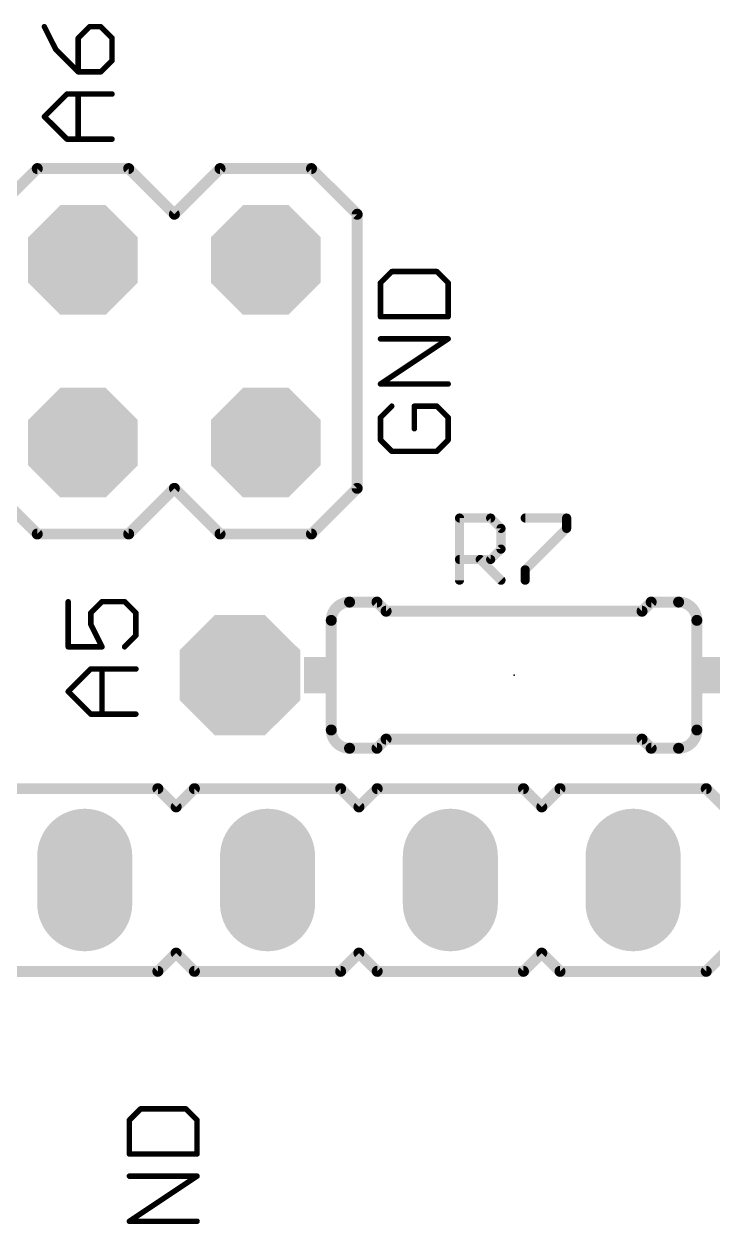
# Model space of a CAD drawing. Extents: x -10 to 70, y -21 to 116.
# Drawn here: x 27.08 to 36.65, y 61.52 to 78.2 of the extents above; entities that cross this region are included whole.
import ezdxf

# ---------------------------------------------------------------- set-up
doc = ezdxf.new("R2010")
doc.units = 0
for name, color, linetype in [('17', 82, 'CONTINUOUS'), ('21', 253, 'CONTINUOUS'), ('23', 7, 'CONTINUOUS'), ('25', 253, 'CONTINUOUS')]:
    doc.layers.add(name, color=color, linetype=linetype)

# ---------------------------------------------------------------- blocks, each defined once
blk = doc.blocks.new('RECT')
blk.add_solid([(-0.5, -0.5), (0.5, -0.5), (-0.5, 0.5), (0.5, 0.5)])
blk = doc.blocks.new('OCTAGONP')
at = {"const_width": 0.5}
blk.add_lwpolyline([(-0.25, -0.1036), (-0.25, 0.1036), (-0.1036, 0.25), (0.1036, 0.25), (0.25, 0.1036), (0.25, -0.1036), (0.1036, -0.25), (-0.1036, -0.25), (-0.25, -0.1036), (-0.25, 0.1036)], dxfattribs=at)
blk = doc.blocks.new('LONGP50')
at = {"const_width": 1}
blk.add_lwpolyline([(-0.25, 0), (0.25, 0)], dxfattribs=at)
at = {"const_width": 0.5}
for points in [[(-0.25, 0.25, 1), (-0.25, -0.25)], [(0.25, -0.25, 1), (0.25, 0.25)]]:
    blk.add_lwpolyline(points, format="xyb", dxfattribs=at)

msp = doc.modelspace()

# ---------------------------------------------------------------- linework, layer by layer
at = {"layer": '21'}
for points, const_width in [([(27.3638, 78.1617), (27.5206, 77.8482)], 0.0762), ([(27.9909, 78.1617), (27.8341, 78.0049)], 0.0762), ([(28.1476, 78.1617), (27.9909, 78.1617)], 0.0762), ([(28.3044, 78.0049), (28.1476, 78.1617)], 0.0762), ([(27.8341, 78.0049), (27.8341, 77.5346)], 0.0762), ([(28.3044, 77.6914), (28.3044, 78.0049)], 0.0762), ([(27.5206, 77.8482), (27.8341, 77.5346)], 0.0762), ([(27.8341, 77.5346), (28.1476, 77.5346)], 0.0762), ([(28.1476, 77.5346), (28.3044, 77.6914)], 0.0762), ([(27.3638, 76.9126), (27.6773, 77.2262)], 0.0762), ([(27.6773, 77.2262), (28.3044, 77.2262)], 0.0762), ([(27.8341, 76.5991), (27.8341, 77.2262)], 0.0762), ([(27.6773, 76.5991), (27.3638, 76.9126)], 0.0762), ([(28.3044, 76.5991), (27.6773, 76.5991)], 0.0762), ([(26.63, 75.555), (27.265, 76.19)], 0.1524), ([(27.265, 76.19), (28.535, 76.19)], 0.1524), ([(28.535, 76.19), (29.17, 75.555)], 0.1524), ([(29.17, 75.555), (29.805, 76.19)], 0.1524), ([(29.805, 76.19), (31.075, 76.19)], 0.1524), ([(31.71, 75.555), (31.075, 76.19)], 0.1524), ([(31.71, 71.745), (31.71, 75.555)], 0.1524), ([(32.1906, 74.7582), (32.0338, 74.6014)], 0.0762), ([(32.8176, 74.7582), (32.1906, 74.7582)], 0.0762), ([(32.9744, 74.6014), (32.8176, 74.7582)], 0.0762), ([(32.0338, 74.6014), (32.0338, 74.1311)], 0.0762), ([(32.9744, 74.1311), (32.9744, 74.6014)], 0.0762), ([(32.0338, 74.1311), (32.9744, 74.1311)], 0.0762), ([(32.0338, 73.1956), (32.9744, 73.8227)], 0.0762), ([(32.9744, 73.8227), (32.0338, 73.8227)], 0.0762), ([(32.9744, 73.1956), (32.0338, 73.1956)], 0.0762), ([(32.1906, 72.8872), (32.0338, 72.7304)], 0.0762), ([(32.8176, 72.8872), (32.5041, 72.8872)], 0.0762), ([(32.5041, 72.8872), (32.5041, 72.5736)], 0.0762), ([(32.9744, 72.7304), (32.8176, 72.8872)], 0.0762), ([(32.0338, 72.7304), (32.0338, 72.4169)], 0.0762), ([(32.9744, 72.4169), (32.9744, 72.7304)], 0.0762), ([(32.0338, 72.4169), (32.1906, 72.2601)], 0.0762), ([(32.8176, 72.2601), (32.9744, 72.4169)], 0.0762), ([(32.1906, 72.2601), (32.8176, 72.2601)], 0.0762), ([(27.265, 71.11), (26.63, 71.745)], 0.1524), ([(29.17, 71.745), (28.535, 71.11)], 0.1524), ([(29.805, 71.11), (29.17, 71.745)], 0.1524), ([(31.075, 71.11), (31.71, 71.745)], 0.1524), ([(28.535, 71.11), (27.265, 71.11)], 0.1524), ([(31.075, 71.11), (29.805, 71.11)], 0.1524), ([(31.604, 70.1635), (31.985, 70.1635)], 0.1524), ([(32.112, 70.0365), (31.985, 70.1635)], 0.1524), ([(35.668, 70.0365), (35.795, 70.1635)], 0.1524), ([(36.176, 70.1635), (35.795, 70.1635)], 0.1524), ([(27.6948, 70.1686), (27.6948, 69.5416)], 0.0762), ([(28.0083, 70.0119), (28.1651, 70.1686)], 0.0762), ([(28.1651, 70.1686), (28.4786, 70.1686)], 0.0762), ([(28.4786, 70.1686), (28.6354, 70.0119)], 0.0762), ([(32.112, 70.0365), (35.668, 70.0365)], 0.1524), ([(28.0083, 69.8551), (28.0083, 70.0119)], 0.0762), ([(28.6354, 70.0119), (28.6354, 69.6983)], 0.0762), ([(31.35, 69.9095), (31.35, 68.3855)], 0.1524), ([(36.43, 69.9095), (36.43, 68.3855)], 0.1524), ([(28.1651, 69.5416), (28.0083, 69.8551)], 0.0762), ([(28.6354, 69.6983), (28.4786, 69.5416)], 0.0762), ([(27.6948, 69.5416), (28.1651, 69.5416)], 0.0762), ([(27.6948, 68.9196), (28.0083, 69.2331)], 0.0762), ([(28.0083, 69.2331), (28.6354, 69.2331)], 0.0762), ([(28.1651, 68.6061), (28.1651, 69.2331)], 0.0762), ([(28.0083, 68.6061), (27.6948, 68.9196)], 0.0762), ([(28.6354, 68.6061), (28.0083, 68.6061)], 0.0762), ([(32.112, 68.2585), (31.985, 68.1315)], 0.1524), ([(32.112, 68.2585), (35.668, 68.2585)], 0.1524), ([(35.668, 68.2585), (35.795, 68.1315)], 0.1524), ([(31.604, 68.1315), (31.985, 68.1315)], 0.1524), ([(36.176, 68.1315), (35.795, 68.1315)], 0.1524), ([(28.9405, 67.57), (26.9085, 67.57)], 0.1524), ([(29.1945, 67.316), (28.9405, 67.57)], 0.1524), ([(29.4485, 67.57), (29.1945, 67.316)], 0.1524), ([(31.4805, 67.57), (29.4485, 67.57)], 0.1524), ([(31.7345, 67.316), (31.4805, 67.57)], 0.1524), ([(31.9885, 67.57), (31.7345, 67.316)], 0.1524), ([(34.0205, 67.57), (31.9885, 67.57)], 0.1524), ([(34.2745, 67.316), (34.0205, 67.57)], 0.1524), ([(34.5285, 67.57), (34.2745, 67.316)], 0.1524), ([(36.5605, 67.57), (34.5285, 67.57)], 0.1524), ([(36.8145, 67.316), (36.5605, 67.57)], 0.1524), ([(28.9405, 65.03), (29.1945, 65.284)], 0.1524), ([(29.1945, 65.284), (29.4485, 65.03)], 0.1524), ([(31.4805, 65.03), (31.7345, 65.284)], 0.1524), ([(31.7345, 65.284), (31.9885, 65.03)], 0.1524), ([(34.0205, 65.03), (34.2745, 65.284)], 0.1524), ([(34.2745, 65.284), (34.5285, 65.03)], 0.1524), ([(36.5605, 65.03), (36.8145, 65.284)], 0.1524), ([(26.9085, 65.03), (28.9405, 65.03)], 0.1524), ([(29.4485, 65.03), (31.4805, 65.03)], 0.1524), ([(31.9885, 65.03), (34.0205, 65.03)], 0.1524), ([(34.5285, 65.03), (36.5605, 65.03)], 0.1524), ([(28.7016, 63.1187), (28.5448, 62.9619)], 0.0762), ([(29.3286, 63.1187), (28.7016, 63.1187)], 0.0762), ([(29.4854, 62.9619), (29.3286, 63.1187)], 0.0762), ([(28.5448, 62.9619), (28.5448, 62.4916)], 0.0762), ([(29.4854, 62.4916), (29.4854, 62.9619)], 0.0762), ([(28.5448, 62.4916), (29.4854, 62.4916)], 0.0762), ([(28.5448, 61.5561), (29.4854, 62.1831)], 0.0762), ([(29.4854, 62.1831), (28.5448, 62.1831)], 0.0762), ([(29.4854, 61.5561), (28.5448, 61.5561)], 0.0762)]:
    msp.add_lwpolyline(points, dxfattribs=dict(at, const_width=const_width))
for points, const_width in [([(27.3808, 78.1702, 1), (27.3468, 78.1532)], 0.0381), ([(27.9909, 78.1807, 1), (27.9909, 78.1426)], 0.0381), ([(28.0043, 78.1482, 1), (27.9774, 78.1752)], 0.0381), ([(28.1611, 78.1752, 1), (28.1342, 78.1482)], 0.0381), ([(28.1476, 78.1426, 1), (28.1476, 78.1807)], 0.0381), ([(27.8206, 78.0184, 1), (27.8476, 77.9914)], 0.0381), ([(27.8532, 78.0049, 1), (27.8151, 78.0049)], 0.0381), ([(28.3235, 78.0049, 1), (28.2854, 78.0049)], 0.0381), ([(28.2909, 77.9914, 1), (28.3179, 78.0184)], 0.0381), ([(27.534, 77.8616, 1), (27.5071, 77.8347)], 0.0381), ([(27.5035, 77.8396, 1), (27.5376, 77.8567)], 0.0381), ([(27.8341, 77.5537, 1), (27.8341, 77.5156)], 0.0381), ([(28.1476, 77.5156, 1), (28.1476, 77.5537)], 0.0381), ([(28.2854, 77.6914, 1), (28.3235, 77.6914)], 0.0381), ([(28.3179, 77.6779, 1), (28.2909, 77.7049)], 0.0381), ([(27.8151, 77.5346, 1), (27.8532, 77.5346)], 0.0381), ([(27.8206, 77.5211, 1), (27.8476, 77.5481)], 0.0381), ([(28.1342, 77.5481, 1), (28.1611, 77.5211)], 0.0381), ([(27.6773, 77.2452, 1), (27.6773, 77.2071)], 0.0381), ([(27.6908, 77.2127, 1), (27.6639, 77.2396)], 0.0381), ([(27.8532, 77.2262, 1), (27.8151, 77.2262)], 0.0381), ([(28.3044, 77.2071, 1), (28.3044, 77.2452)], 0.0381), ([(27.3773, 76.9261, 1), (27.3503, 76.8992)], 0.0381), ([(27.3503, 76.9261, 1), (27.3773, 76.8992)], 0.0381), ([(27.6773, 76.6181, 1), (27.6773, 76.5801)], 0.0381), ([(27.6639, 76.5856, 1), (27.6908, 76.6126)], 0.0381), ([(27.8151, 76.5991, 1), (27.8532, 76.5991)], 0.0381), ([(28.3044, 76.5801, 1), (28.3044, 76.6181)], 0.0381), ([(27.265, 76.2281, 1), (27.265, 76.1519)], 0.0762), ([(27.2919, 76.1631, 1), (27.2381, 76.2169)], 0.0762), ([(28.5619, 76.2169, 1), (28.5081, 76.1631)], 0.0762), ([(28.535, 76.1519, 1), (28.535, 76.2281)], 0.0762), ([(29.805, 76.2281, 1), (29.805, 76.1519)], 0.0762), ([(29.8319, 76.1631, 1), (29.7781, 76.2169)], 0.0762), ([(31.1019, 76.2169, 1), (31.0481, 76.1631)], 0.0762), ([(31.075, 76.1519, 1), (31.075, 76.2281)], 0.0762), ([(29.1431, 75.5819, 1), (29.1969, 75.5281)], 0.0762), ([(29.1431, 75.5281, 1), (29.1969, 75.5819)], 0.0762), ([(31.7481, 75.555, 1), (31.6719, 75.555)], 0.0762), ([(31.6831, 75.5281, 1), (31.7369, 75.5819)], 0.0762), ([(32.1906, 74.7773, 1), (32.1906, 74.7392)], 0.0381), ([(32.204, 74.7447, 1), (32.1771, 74.7717)], 0.0381), ([(32.8311, 74.7717, 1), (32.8042, 74.7447)], 0.0381), ([(32.8176, 74.7392, 1), (32.8176, 74.7773)], 0.0381), ([(32.0528, 74.6014, 1), (32.0147, 74.6014)], 0.0381), ([(32.0203, 74.6149, 1), (32.0473, 74.588)], 0.0381), ([(32.9935, 74.6014, 1), (32.9554, 74.6014)], 0.0381), ([(32.9609, 74.588, 1), (32.9879, 74.6149)], 0.0381), ([(32.0147, 74.1311, 1), (32.0528, 74.1311)], 0.0381), ([(32.0338, 74.1502, 1), (32.0338, 74.1121)], 0.0381), ([(32.9554, 74.1311, 1), (32.9935, 74.1311)], 0.0381), ([(32.9744, 74.1121, 1), (32.9744, 74.1502)], 0.0381), ([(32.0338, 73.8417, 1), (32.0338, 73.8036)], 0.0381), ([(32.985, 73.8068, 1), (32.9638, 73.8385)], 0.0381), ([(32.9744, 73.8036, 1), (32.9744, 73.8417)], 0.0381), ([(32.0338, 73.2147, 1), (32.0338, 73.1766)], 0.0381), ([(32.9744, 73.1766, 1), (32.9744, 73.2147)], 0.0381), ([(32.0232, 73.2115, 1), (32.0444, 73.1798)], 0.0381), ([(32.204, 72.8737, 1), (32.1771, 72.9006)], 0.0381), ([(32.5041, 72.9062, 1), (32.5041, 72.8681)], 0.0381), ([(32.5232, 72.8872, 1), (32.4851, 72.8872)], 0.0381), ([(32.8311, 72.9006, 1), (32.8042, 72.8737)], 0.0381), ([(32.8176, 72.8681, 1), (32.8176, 72.9062)], 0.0381), ([(32.0528, 72.7304, 1), (32.0147, 72.7304)], 0.0381), ([(32.0203, 72.7439, 1), (32.0473, 72.7169)], 0.0381), ([(32.9935, 72.7304, 1), (32.9554, 72.7304)], 0.0381), ([(32.9609, 72.7169, 1), (32.9879, 72.7439)], 0.0381), ([(32.4851, 72.5736, 1), (32.5232, 72.5736)], 0.0381), ([(32.0147, 72.4169, 1), (32.0528, 72.4169)], 0.0381), ([(32.0473, 72.4303, 1), (32.0203, 72.4034)], 0.0381), ([(32.9554, 72.4169, 1), (32.9935, 72.4169)], 0.0381), ([(32.9879, 72.4034, 1), (32.9609, 72.4303)], 0.0381), ([(32.1906, 72.2792, 1), (32.1906, 72.2411)], 0.0381), ([(32.1771, 72.2466, 1), (32.204, 72.2736)], 0.0381), ([(32.8042, 72.2736, 1), (32.8311, 72.2466)], 0.0381), ([(32.8176, 72.2411, 1), (32.8176, 72.2792)], 0.0381), ([(29.1969, 71.7719, 1), (29.1431, 71.7181)], 0.0762), ([(29.1969, 71.7181, 1), (29.1431, 71.7719)], 0.0762), ([(31.6719, 71.745, 1), (31.7481, 71.745)], 0.0762), ([(31.7369, 71.7181, 1), (31.6831, 71.7719)], 0.0762), ([(27.265, 71.1481, 1), (27.265, 71.0719)], 0.0762), ([(27.2381, 71.0831, 1), (27.2919, 71.1369)], 0.0762), ([(28.5081, 71.1369, 1), (28.5619, 71.0831)], 0.0762), ([(28.535, 71.0719, 1), (28.535, 71.1481)], 0.0762), ([(29.805, 71.1481, 1), (29.805, 71.0719)], 0.0762), ([(29.7781, 71.0831, 1), (29.8319, 71.1369)], 0.0762), ([(31.0481, 71.1369, 1), (31.1019, 71.0831)], 0.0762), ([(31.075, 71.0719, 1), (31.075, 71.1481)], 0.0762), ([(31.604, 70.1635, 0.4142), (31.35, 69.9095)], 0.1524), ([(31.604, 70.2016, 1), (31.604, 70.1254)], 0.0762), ([(31.604, 70.1254, 1), (31.604, 70.2016)], 0.0762), ([(32.0119, 70.1904, 1), (31.9581, 70.1366)], 0.0762), ([(31.985, 70.1254, 1), (31.985, 70.2016)], 0.0762), ([(35.795, 70.2016, 1), (35.795, 70.1254)], 0.0762), ([(35.8219, 70.1366, 1), (35.7681, 70.1904)], 0.0762), ([(36.43, 69.9095, 0.4142), (36.176, 70.1635)], 0.1524), ([(36.176, 70.2016, 1), (36.176, 70.1254)], 0.0762), ([(36.176, 70.1254, 1), (36.176, 70.2016)], 0.0762), ([(27.7138, 70.1686, 1), (27.6757, 70.1686)], 0.0381), ([(28.1651, 70.1877, 1), (28.1651, 70.1496)], 0.0381), ([(28.1786, 70.1552, 1), (28.1516, 70.1821)], 0.0381), ([(28.4921, 70.1821, 1), (28.4652, 70.1552)], 0.0381), ([(28.4786, 70.1496, 1), (28.4786, 70.1877)], 0.0381), ([(32.112, 70.0746, 1), (32.112, 69.9984)], 0.0762), ([(32.0851, 70.0096, 1), (32.1389, 70.0634)], 0.0762), ([(35.6411, 70.0634, 1), (35.6949, 70.0096)], 0.0762), ([(35.668, 69.9984, 1), (35.668, 70.0746)], 0.0762), ([(27.9949, 70.0254, 1), (28.0218, 69.9984)], 0.0381), ([(28.0274, 70.0119, 1), (27.9893, 70.0119)], 0.0381), ([(28.6545, 70.0119, 1), (28.6164, 70.0119)], 0.0381), ([(28.6219, 69.9984, 1), (28.6489, 70.0254)], 0.0381), ([(31.3881, 69.9095, 1), (31.3119, 69.9095)], 0.0762), ([(31.3119, 69.9095, 1), (31.3881, 69.9095)], 0.0762), ([(36.4681, 69.9095, 1), (36.3919, 69.9095)], 0.0762), ([(36.3919, 69.9095, 1), (36.4681, 69.9095)], 0.0762), ([(28.0254, 69.8636, 1), (27.9913, 69.8466)], 0.0381), ([(27.9893, 69.8551, 1), (28.0274, 69.8551)], 0.0381), ([(28.6489, 69.6849, 1), (28.6219, 69.7118)], 0.0381), ([(27.6948, 69.5606, 1), (27.6948, 69.5225)], 0.0381), ([(28.1481, 69.5331, 1), (28.1821, 69.5501)], 0.0381), ([(28.1651, 69.5225, 1), (28.1651, 69.5606)], 0.0381), ([(28.4652, 69.5551, 1), (28.4921, 69.5281)], 0.0381), ([(28.6164, 69.6983, 1), (28.6545, 69.6983)], 0.0381), ([(27.6757, 69.5416, 1), (27.7138, 69.5416)], 0.0381), ([(28.0083, 69.2522, 1), (28.0083, 69.2141)], 0.0381), ([(28.0218, 69.2197, 1), (27.9949, 69.2466)], 0.0381), ([(28.1842, 69.2331, 1), (28.1461, 69.2331)], 0.0381), ([(28.6354, 69.2141, 1), (28.6354, 69.2522)], 0.0381), ([(27.7083, 68.9331, 1), (27.6813, 68.9061)], 0.0381), ([(27.6813, 68.9331, 1), (27.7083, 68.9061)], 0.0381), ([(28.0083, 68.6251, 1), (28.0083, 68.587)], 0.0381), ([(27.9949, 68.5926, 1), (28.0218, 68.6195)], 0.0381), ([(28.1461, 68.6061, 1), (28.1842, 68.6061)], 0.0381), ([(28.6354, 68.587, 1), (28.6354, 68.6251)], 0.0381), ([(31.35, 68.3855, 0.4142), (31.604, 68.1315)], 0.1524), ([(31.3881, 68.3855, 1), (31.3119, 68.3855)], 0.0762), ([(31.3119, 68.3855, 1), (31.3881, 68.3855)], 0.0762), ([(36.176, 68.1315, 0.4142), (36.43, 68.3855)], 0.1524), ([(36.4681, 68.3855, 1), (36.3919, 68.3855)], 0.0762), ([(36.3919, 68.3855, 1), (36.4681, 68.3855)], 0.0762), ([(32.112, 68.2966, 1), (32.112, 68.2204)], 0.0762), ([(32.1389, 68.2316, 1), (32.0851, 68.2854)], 0.0762), ([(35.6949, 68.2854, 1), (35.6411, 68.2316)], 0.0762), ([(35.668, 68.2204, 1), (35.668, 68.2966)], 0.0762), ([(31.604, 68.1696, 1), (31.604, 68.0934)], 0.0762), ([(31.604, 68.0934, 1), (31.604, 68.1696)], 0.0762), ([(31.9581, 68.1584, 1), (32.0119, 68.1046)], 0.0762), ([(31.985, 68.0934, 1), (31.985, 68.1696)], 0.0762), ([(35.795, 68.1696, 1), (35.795, 68.0934)], 0.0762), ([(35.7681, 68.1046, 1), (35.8219, 68.1584)], 0.0762), ([(36.176, 68.1696, 1), (36.176, 68.0934)], 0.0762), ([(36.176, 68.0934, 1), (36.176, 68.1696)], 0.0762), ([(28.9674, 67.5969, 1), (28.9136, 67.5431)], 0.0762), ([(28.9405, 67.5319, 1), (28.9405, 67.6081)], 0.0762), ([(29.4485, 67.6081, 1), (29.4485, 67.5319)], 0.0762), ([(29.4754, 67.5431, 1), (29.4216, 67.5969)], 0.0762), ([(31.5074, 67.5969, 1), (31.4536, 67.5431)], 0.0762), ([(31.4805, 67.5319, 1), (31.4805, 67.6081)], 0.0762), ([(31.9885, 67.6081, 1), (31.9885, 67.5319)], 0.0762), ([(32.0154, 67.5431, 1), (31.9616, 67.5969)], 0.0762), ([(34.0474, 67.5969, 1), (33.9936, 67.5431)], 0.0762), ([(34.0205, 67.5319, 1), (34.0205, 67.6081)], 0.0762), ([(34.5285, 67.6081, 1), (34.5285, 67.5319)], 0.0762), ([(34.5554, 67.5431, 1), (34.5016, 67.5969)], 0.0762), ([(36.5874, 67.5969, 1), (36.5336, 67.5431)], 0.0762), ([(36.5605, 67.5319, 1), (36.5605, 67.6081)], 0.0762), ([(29.1676, 67.3429, 1), (29.2214, 67.2891)], 0.0762), ([(29.1676, 67.2891, 1), (29.2214, 67.3429)], 0.0762), ([(31.7076, 67.3429, 1), (31.7614, 67.2891)], 0.0762), ([(31.7076, 67.2891, 1), (31.7614, 67.3429)], 0.0762), ([(34.2476, 67.3429, 1), (34.3014, 67.2891)], 0.0762), ([(34.2476, 67.2891, 1), (34.3014, 67.3429)], 0.0762), ([(29.2214, 65.3109, 1), (29.1676, 65.2571)], 0.0762), ([(29.2214, 65.2571, 1), (29.1676, 65.3109)], 0.0762), ([(31.7614, 65.3109, 1), (31.7076, 65.2571)], 0.0762), ([(31.7614, 65.2571, 1), (31.7076, 65.3109)], 0.0762), ([(34.3014, 65.3109, 1), (34.2476, 65.2571)], 0.0762), ([(34.3014, 65.2571, 1), (34.2476, 65.3109)], 0.0762), ([(28.9136, 65.0569, 1), (28.9674, 65.0031)], 0.0762), ([(28.9405, 64.9919, 1), (28.9405, 65.0681)], 0.0762), ([(29.4485, 65.0681, 1), (29.4485, 64.9919)], 0.0762), ([(29.4216, 65.0031, 1), (29.4754, 65.0569)], 0.0762), ([(31.4536, 65.0569, 1), (31.5074, 65.0031)], 0.0762), ([(31.4805, 64.9919, 1), (31.4805, 65.0681)], 0.0762), ([(31.9885, 65.0681, 1), (31.9885, 64.9919)], 0.0762), ([(31.9616, 65.0031, 1), (32.0154, 65.0569)], 0.0762), ([(33.9936, 65.0569, 1), (34.0474, 65.0031)], 0.0762), ([(34.0205, 64.9919, 1), (34.0205, 65.0681)], 0.0762), ([(34.5285, 65.0681, 1), (34.5285, 64.9919)], 0.0762), ([(34.5016, 65.0031, 1), (34.5554, 65.0569)], 0.0762), ([(36.5336, 65.0569, 1), (36.5874, 65.0031)], 0.0762), ([(36.5605, 64.9919, 1), (36.5605, 65.0681)], 0.0762), ([(28.7016, 63.1377, 1), (28.7016, 63.0996)], 0.0381), ([(28.715, 63.1052, 1), (28.6881, 63.1321)], 0.0381), ([(29.3421, 63.1321, 1), (29.3152, 63.1052)], 0.0381), ([(29.3286, 63.0996, 1), (29.3286, 63.1377)], 0.0381), ([(28.5638, 62.9619, 1), (28.5257, 62.9619)], 0.0381), ([(28.5313, 62.9754, 1), (28.5583, 62.9484)], 0.0381), ([(29.5045, 62.9619, 1), (29.4664, 62.9619)], 0.0381), ([(29.4719, 62.9484, 1), (29.4989, 62.9754)], 0.0381), ([(28.5448, 62.5106, 1), (28.5448, 62.4725)], 0.0381), ([(28.5257, 62.4916, 1), (28.5638, 62.4916)], 0.0381), ([(29.4664, 62.4916, 1), (29.5045, 62.4916)], 0.0381), ([(29.4854, 62.4725, 1), (29.4854, 62.5106)], 0.0381), ([(28.5448, 62.2022, 1), (28.5448, 62.1641)], 0.0381), ([(29.496, 62.1673, 1), (29.4748, 62.199)], 0.0381), ([(29.4854, 62.1641, 1), (29.4854, 62.2022)], 0.0381), ([(28.5448, 61.5751, 1), (28.5448, 61.537)], 0.0381), ([(28.5342, 61.5719, 1), (28.5554, 61.5402)], 0.0381), ([(29.4854, 61.537, 1), (29.4854, 61.5751)], 0.0381)]:
    msp.add_lwpolyline(points, format="xyb", dxfattribs=dict(at, const_width=const_width))
at = {"layer": '23'}
msp.add_point((33.89, 69.1475), dxfattribs=at)
msp.add_point((33.89, 69.1475), dxfattribs=at)
at = {"layer": '25', "const_width": 0.0635}
for points in [[(33.1322, 71.3636, 1), (33.1322, 71.3001)], [(33.164, 71.3318, 1), (33.1005, 71.3318)], [(33.5869, 71.3543, 1), (33.542, 71.3094)], [(33.5644, 71.3001, 1), (33.5644, 71.3636)], [(33.7402, 71.1878, 1), (33.6767, 71.1878)], [(33.686, 71.1653, 1), (33.7309, 71.2102)], [(34.0444, 71.3636, 1), (34.0444, 71.3001)], [(34.6523, 71.3318, 1), (34.5888, 71.3318)], [(34.643, 71.1653, 1), (34.5981, 71.2102)], [(34.6206, 71.3001, 1), (34.6206, 71.3636)], [(34.5888, 71.1878, 1), (34.6523, 71.1878)], [(33.6767, 70.8997, 1), (33.7402, 70.8997)], [(33.7309, 70.8772, 1), (33.686, 70.9221)], [(33.1322, 70.7874, 1), (33.1322, 70.7239)], [(33.4428, 70.7781, 1), (33.3979, 70.7332)], [(33.542, 70.7781, 1), (33.5869, 70.7332)], [(33.5644, 70.7239, 1), (33.5644, 70.7874)], [(34.0761, 70.6116, 1), (34.0126, 70.6116)], [(34.0219, 70.634, 1), (34.0668, 70.5891)], [(33.1005, 70.4675, 1), (33.164, 70.4675)], [(33.686, 70.445, 1), (33.7309, 70.49)], [(34.0126, 70.4675, 1), (34.0761, 70.4675)]]:
    msp.add_lwpolyline(points, format="xyb", dxfattribs=at)
at = {"layer": '25', "const_width": 0.127}
for points in [[(33.1322, 70.4675), (33.1322, 71.3318)], [(33.1322, 71.3318), (33.5644, 71.3318)], [(33.5644, 71.3318), (33.7085, 71.1878)], [(33.7085, 71.1878), (33.7085, 70.8997)], [(34.0444, 71.3318), (34.6206, 71.3318)], [(34.6206, 71.1878), (34.0444, 70.6116)], [(34.6206, 71.3318), (34.6206, 71.1878)], [(33.7085, 70.8997), (33.5644, 70.7556)], [(33.5644, 70.7556), (33.1322, 70.7556)], [(33.4203, 70.7556), (33.7085, 70.4675)], [(34.0444, 70.6116), (34.0444, 70.4675)]]:
    msp.add_lwpolyline(points, dxfattribs=at)

# ---------------------------------------------------------------- block references
at = {"layer": '17'}
for name, p, xscale, yscale, rotation in [('OCTAGONP', (27.9, 74.92), 1.524, 1.524, 180), ('OCTAGONP', (27.9, 74.92), 1.524, 1.524, 180), ('OCTAGONP', (30.44, 74.92), 1.524, 1.524, 180), ('OCTAGONP', (30.44, 74.92), 1.524, 1.524, 180), ('OCTAGONP', (27.9, 72.38), 1.524, 1.524, 180), ('OCTAGONP', (27.9, 72.38), 1.524, 1.524, 180), ('OCTAGONP', (30.44, 72.38), 1.524, 1.524, 180), ('OCTAGONP', (30.44, 72.38), 1.524, 1.524, 180), ('OCTAGONP', (30.08, 69.1475), 1.6764, 1.6764, 180), ('OCTAGONP', (30.08, 69.1475), 1.6764, 1.6764, 180), ('LONGP50', (27.9245, 66.3), 1.3208, 1.3208, 270), ('LONGP50', (27.9245, 66.3), 1.3208, 1.3208, 270), ('LONGP50', (30.4645, 66.3), 1.3208, 1.3208, 270), ('LONGP50', (30.4645, 66.3), 1.3208, 1.3208, 270), ('LONGP50', (33.0045, 66.3), 1.3208, 1.3208, 270), ('LONGP50', (33.0045, 66.3), 1.3208, 1.3208, 270), ('LONGP50', (35.5445, 66.3), 1.3208, 1.3208, 270), ('LONGP50', (35.5445, 66.3), 1.3208, 1.3208, 270)]:
    msp.add_blockref(name, p, dxfattribs=dict(at, xscale=xscale, yscale=yscale, rotation=rotation))
at = {"layer": '21', "xscale": 0.381, "yscale": 0.508, "rotation": 180}
for p in [(31.1595, 69.1475), (36.6205, 69.1475)]:
    msp.add_blockref('RECT', p, dxfattribs=at)

doc.saveas('drawing.dxf')
